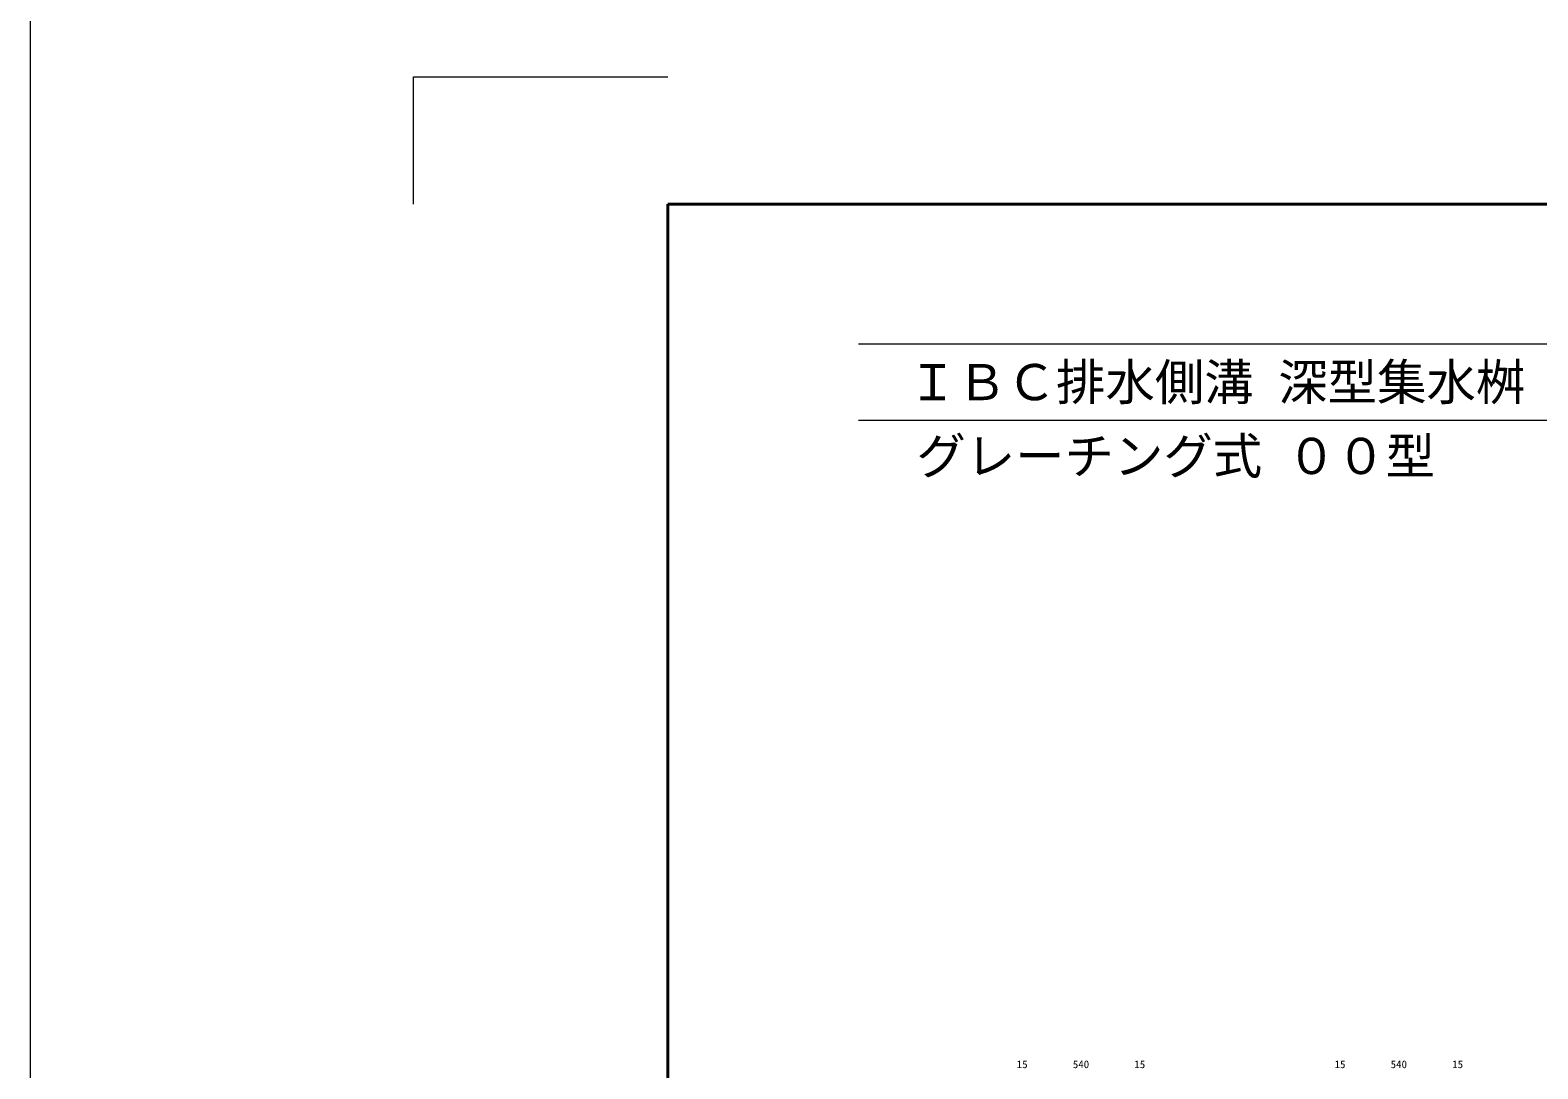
# Model space of a CAD drawing. Units: millimetres at full size; details may follow other scales. Extents: x -1809 to 57027, y -20349 to 17321.
# Drawn here: x 27609 to 34724, y -5607 to -705 of the extents above; entities that cross this region are included whole.
import ezdxf
from ezdxf.enums import TextEntityAlignment as Align

# ---------------------------------------------------------------- set-up
doc = ezdxf.new("R2010")
doc.units = ezdxf.units.MM
doc.header["$LTSCALE"] = 50
doc.layers.add('0_2', color=7, linetype='Continuous')
for name, color, linetype, lineweight in [('Defpoints_3', 1, 'Continuous', 13), ('図枠', 7, 'Continuous', 5), ('寸法線', 7, 'Continuous', 13)]:
    doc.layers.add(name, color=color, linetype=linetype, lineweight=lineweight)
doc.styles.add('ＭＳ ゴシック', font='')
doc.styles.add('ＭＳ 明朝', font='')
doc.styles.get('ＭＳ ゴシック').set_extended_font_data('MS Gothic')
doc.styles.get('ＭＳ 明朝').set_extended_font_data('MS Mincho')

msp = doc.modelspace()

# ---------------------------------------------------------------- linework, layer by layer
at = {"layer": 'Defpoints_3'}
for p, q in [((29418.24, -926.05), (30618.24, -926.05)), ((29418.24, -1526.05), (29418.24, -926.05)), ((29418.24, -926.05), (30618.24, -926.05)), ((29418.24, -1526.05), (29418.24, -926.05)), ((29418.24, -926.05), (30618.24, -926.05)), ((29418.24, -1526.05), (29418.24, -926.05)), ((29418.24, -926.05), (30618.24, -926.05)), ((29418.24, -1526.05), (29418.24, -926.05)), ((29418.24, -926.05), (30618.24, -926.05)), ((29418.24, -1526.05), (29418.24, -926.05)), ((29418.24, -926.05), (30618.24, -926.05)), ((29418.24, -1526.05), (29418.24, -926.05))]:
    msp.add_line(p, q, dxfattribs=at)
at = {"layer": '図枠', "color": 1, "lineweight": 20}
msp.add_line((27609.12, 17321.32), (27609.12, -20349.36), dxfattribs=at)
at = {"layer": '図枠', "lineweight": 40}
for p, q in [((30618.24, -18146.05), (30618.24, -1526.05)), ((30618.24, -1526.05), (54018.24, -1526.05))]:
    msp.add_line(p, q, dxfattribs=at)
at = {"layer": '図枠', "lineweight": 13}
for p, q in [((31518.24, -2186.05), (53118.24, -2186.05)), ((31518.24, -2546.05), (53118.24, -2546.05))]:
    msp.add_line(p, q, dxfattribs=at)

# ---------------------------------------------------------------- texts
at = {"layer": '0_2', "style": 'ＭＳ ゴシック'}
msp.add_text('グレーチング式 ００型', height=170.9, dxfattribs=at).set_placement((31791.48, -2714.55), align=Align.MIDDLE_LEFT)
at = {"layer": '図枠', "style": 'ＭＳ ゴシック'}
msp.add_text('\u3000ＩＢＣ排水側溝 深型集水桝 セミフラットＢ Ⅱ型 斜左 H=20\u3000断面図', height=170.9, dxfattribs=at).set_placement((31518.24, -2366.05), align=Align.MIDDLE_LEFT)
at = {"layer": '寸法線', "style": 'ＭＳ 明朝', "width": 1.05}
for s, p in [('15', (32290.74, -5585.36)), ('540', (32568.24, -5585.36)), ('15', (32845.74, -5585.36)), ('15', (33790.74, -5585.36)), ('540', (34068.24, -5585.36)), ('15', (34345.74, -5585.36))]:
    msp.add_text(s, height=36.03, dxfattribs=at).set_placement(p, align=Align.MIDDLE_CENTER)

doc.saveas('drawing.dxf')
